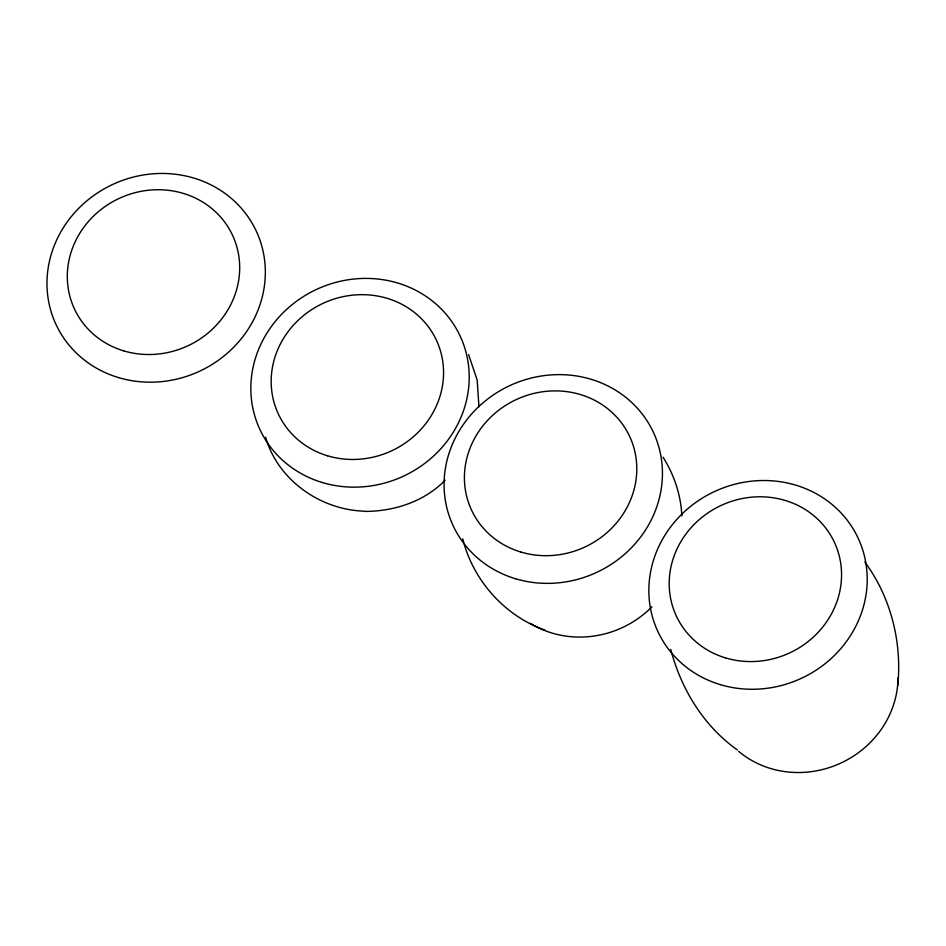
<?xml version="1.0" encoding="UTF-8"?>
<svg xmlns="http://www.w3.org/2000/svg" width="946" height="946" viewBox="0 0 946 946"><rect width="100%" height="100%" fill="white"/><g stroke="black" fill="none" stroke-linecap="round" stroke-linejoin="round"><path stroke-width="1.42" d="M897.742 685.389C902.165 642.133 890.754 597.08 864.845 562.054M445.164 480.154C424.636 501.392 394.6 511.278 365.452 511.419L362.696 511.1C319.37 509.196 277.604 479.445 265.601 437.194M544.931 630.154C504.62 615.834 472.941 580.265 462.748 538.806M737.348 749.942C703.623 726.02 681.073 689.031 670.738 649.394M663.004 457.202C674.025 474.454 681.061 495.361 681.806 515.889M468.589 354.561L477.174 380.079L478.96 406.733M651.983 606.776A95.818 89.338 -25 0 1 530.304 623.296M898.014 678.022A95.818 89.338 -25 0 1 840.592 763.186A95.818 89.338 -25 0 1 738.637 751.337M123.666 350.848A87.221 81.321 -25 0 0 238.439 253.812A87.221 81.321 -25 0 0 98.372 211.691A87.221 81.321 -25 0 0 123.666 350.848M118.38 377.549A110.481 102.996 -25 0 0 263.757 254.64A110.481 102.996 -25 0 0 86.334 201.285A110.481 102.996 -25 0 0 118.38 377.549M327.541 455.795A87.221 81.321 -25 0 0 442.314 358.771A87.221 81.321 -25 0 0 302.235 316.638A87.221 81.321 -25 0 0 327.541 455.795M322.255 482.507A110.481 102.996 -25 0 0 467.631 359.598A110.481 102.996 -25 0 0 290.209 306.232A110.481 102.996 -25 0 0 322.255 482.507M515.487 578.727A110.481 102.996 -25 0 0 660.864 455.818A110.481 102.996 -25 0 0 483.441 402.452A110.481 102.996 -25 0 0 515.487 578.727M520.773 552.015A87.221 81.321 -25 0 0 635.546 454.991A87.221 81.321 -25 0 0 495.468 412.858A87.221 81.321 -25 0 0 520.773 552.015M720.261 684.62A110.481 102.996 -25 0 0 865.637 561.711A110.481 102.996 -25 0 0 688.215 508.345A110.481 102.996 -25 0 0 720.261 684.62M725.558 657.908A87.221 81.321 -25 0 0 840.32 560.883A87.221 81.321 -25 0 0 700.253 518.751A87.221 81.321 -25 0 0 725.558 657.908"/></g></svg>
